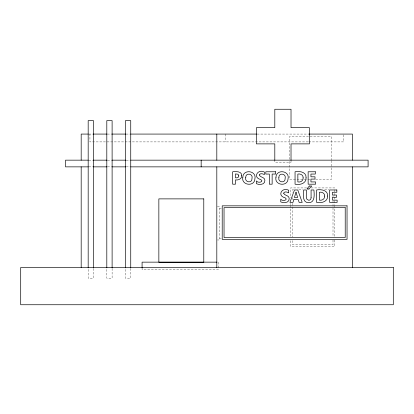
<?xml version="1.0" encoding="UTF-8"?>
<svg xmlns="http://www.w3.org/2000/svg" width="414" height="414" viewBox="0 0 414 414"><rect width="100%" height="100%" fill="white"/><g stroke="black" fill="none" stroke-linecap="round" stroke-linejoin="round"><path stroke-width="0.31" stroke-dasharray="2.07 1.55" d="M88.932 134.074L92.808 134.074M107.371 134.074L111.537 134.074M126.094 134.074L129.98 134.074M257.166 134.074L308.528 134.074M308.187 141.898L89.936 141.898L89.936 134.074M308.823 141.898L343.687 141.898L343.687 134.074M88.782 160.156L92.808 160.156M107.516 160.156L111.537 160.156M126.244 160.156L130.182 160.156M88.782 166.863L92.808 166.863M107.516 166.863L111.537 166.863M126.244 166.863L130.182 166.863M309.91 179.169L289.314 179.169L289.314 161.149M315.701 179.169L331.79 179.169L331.79 161.149M306.603 187.925L290.566 187.925L290.566 197.566M311.095 187.925L334.833 187.925L334.833 189.208M293.681 189.752L292.387 189.752L292.387 192.329M298.836 189.752L302.706 189.752M307.219 189.752L310.443 189.752M324.628 189.752L329.14 189.752M217.371 206.664L219.606 206.664L219.606 239.975L217.371 239.975M219.606 208.49L221.273 208.49M219.606 238.148L221.273 238.148M334.833 189.85L334.833 204.64M334.833 205.282L334.833 236.782M334.833 239.996L334.833 246.428L290.566 246.428L290.566 239.996M333.006 195.558L333.006 196.847M333.006 200.718L333.006 236.855M333.006 240.084L333.006 244.602L292.387 244.602L292.387 240.084M331.79 160.503L331.79 136.692L289.314 136.692L289.314 160.503M292.387 197.494L292.387 200.076M292.387 203.3L292.387 236.855M291.021 161.025L291.021 162.293L274.808 162.293L274.808 161.025M290.566 203.352L290.566 204.64M290.566 205.282L290.566 236.782M225.568 134.074L225.568 141.898M218.297 262.145L218.297 269.643L142.085 269.643L142.085 267.77M130.741 268.52L130.741 278.208L125.437 278.208L125.437 268.52M112.111 268.52L112.111 278.208L106.807 278.208L106.807 268.52M93.481 268.52L93.481 278.208L88.177 278.208L88.177 268.52"/><path stroke-width="0.62" d="M88.285 134.074L81.18 134.074L81.18 160.156M93.166 134.074L107.014 134.074M111.889 134.074L125.747 134.074M130.617 134.074L256.551 134.074M308.823 134.074L352.443 134.074L352.443 160.156M88.285 160.156L65.531 160.156L65.531 166.863L88.285 166.863M93.305 160.156L107.014 160.156M112.034 160.156L125.747 160.156M130.767 160.156L368.093 160.156L368.093 166.863L130.767 166.863M93.305 166.863L107.014 166.863M112.034 166.863L125.747 166.863M217.003 262.145L142.085 262.145L142.085 267.77M352.443 166.863L352.443 267.485M291.021 160.389L291.021 143.881L309.434 143.881L309.434 127.667L291.021 127.667L291.021 109.255L274.808 109.255L274.808 127.667L256.395 127.667L256.395 143.881L274.808 143.881L274.808 160.389M216.812 134.074L216.812 160.156M216.812 166.863L216.812 267.485M201.163 160.156L201.163 166.863M130.741 267.874L130.741 120.619L125.437 120.619L125.437 267.874M112.111 267.874L112.111 120.619L106.807 120.619L106.807 267.874M93.481 267.874L93.481 120.619L88.177 120.619L88.177 267.874M81.18 166.863L81.18 267.485M245.735 177.642C244.426 182.512 252.349 183.604 251.991 178.486C253.487 173.362 245.316 172.369 245.735 177.642M278.876 177.642C277.571 182.512 285.494 183.604 285.137 178.486C286.628 173.362 278.456 172.369 278.876 177.642M259.34 174.962C260.059 177.554 264.81 176.98 264.893 180.214C265.441 184.654 259.387 185.218 256.442 183.718L256.442 180.949C257.694 183.485 264.515 181.974 260.804 179.536C252.504 177.797 257.591 168.503 264.37 172.038L264.37 174.63C263.05 173.766 260.002 172.99 259.34 174.962M283.647 193.167C284.371 195.76 289.122 195.185 289.2 198.42C289.748 202.86 283.699 203.424 280.754 201.923L280.754 199.15C282.006 201.69 288.827 200.179 285.111 197.742C276.811 195.998 281.903 186.704 288.682 190.243L288.682 192.836C287.357 191.972 284.309 191.196 283.647 193.167M311.08 197.287C311.292 198.808 310.169 200.511 308.492 200.19C304.28 199.217 307.493 192.453 306.412 189.974L303.602 189.974C303.322 193.824 302.106 203.02 308.663 202.617C315.235 203.062 314.293 193.938 313.879 189.974L311.08 189.974L311.08 197.287M303.131 177.86C303.431 180.737 300.455 182.558 297.852 181.927L297.852 174.051C300.321 173.513 303.415 174.993 303.131 177.86M324.659 196.065C324.959 198.937 321.988 200.764 319.38 200.133L319.38 192.256C321.849 191.718 324.943 193.198 324.659 196.065M241.74 175.733C241.879 178.967 238.179 180.39 235.457 179.914L235.457 184.194L232.658 184.194L232.658 171.769C235.623 171.448 241.993 171.044 241.74 175.733M306.075 177.829C306.469 183.578 299.519 185.286 295.053 184.194L295.053 171.769C299.363 170.863 306.66 171.913 306.075 177.829M327.603 196.034C327.997 201.784 321.052 203.486 316.586 202.399L316.586 189.974C320.891 189.069 328.193 190.119 327.603 196.034M238.79 175.836C238.966 177.627 236.813 178.067 235.457 177.792L235.457 173.921L238.04 174.258L238.79 175.836M242.821 177.233C240.943 185.425 254.698 187.092 254.91 178.807C256.871 170.506 243.008 168.891 242.821 177.233M275.967 177.233C274.084 185.425 287.844 187.092 288.051 178.807C290.017 170.506 276.148 168.891 275.967 177.233M296.015 192.194L294.442 197.488L297.625 197.488L296.015 192.194M293.847 199.636L292.972 202.399L289.94 202.399L294.463 189.974L297.78 189.974L302.199 202.399L299.151 202.399L298.266 199.636L293.847 199.636M309.32 186.026L307.069 188.82L309.046 188.82L311.758 186.026L309.32 186.026M275.688 171.769L265.809 171.769L265.809 174.051L269.338 174.051L269.338 184.194L272.143 184.194L272.143 174.051L275.688 174.051L275.688 171.769M315.302 171.769L308.14 171.769L308.14 184.194L315.592 184.194L315.592 181.927L310.94 181.927L310.94 179.086L315.002 179.086L315.002 176.814L310.94 176.814L310.94 174.051L315.302 174.051L315.302 171.769M336.836 189.974L329.668 189.974L329.668 202.399L337.12 202.399L337.12 200.133L332.468 200.133L332.468 197.287L336.53 197.287L336.53 195.02L332.468 195.02L332.468 192.256L336.836 192.256L336.836 189.974M203.781 198.88L158.852 198.88L158.852 262.243L203.781 262.243L203.781 198.88M347.041 205.836L222.214 205.836L222.214 239.37L347.041 239.37L347.041 205.836M345.219 207.662L224.041 207.662L224.041 237.543L345.219 237.543L345.219 207.662M393.3 267.485L20.7 267.485L20.7 304.745L393.3 304.745L393.3 267.485"/></g></svg>
